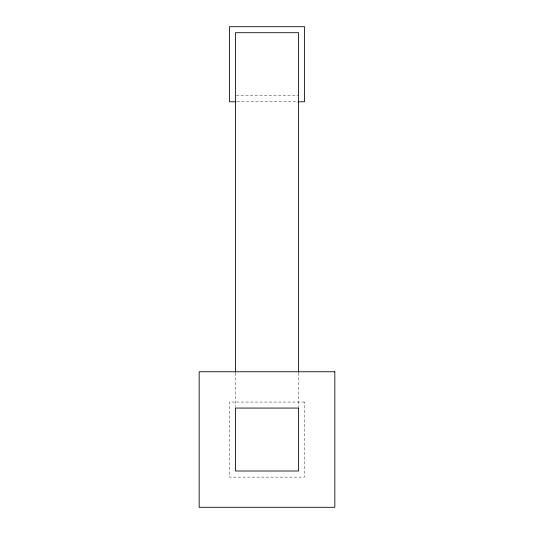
<?xml version="1.0" encoding="UTF-8"?>
<svg xmlns="http://www.w3.org/2000/svg" width="534" height="534" viewBox="0 0 534 534"><rect width="100%" height="100%" fill="white"/><g stroke="black" fill="none" stroke-linecap="round" stroke-linejoin="round"><path stroke-width="0.4" stroke-dasharray="2.67 2" d="M236.302 95.766L298.533 95.766M236.969 101.774L297.031 101.774M298.533 372.919L298.533 407.228M235.467 372.919L235.467 407.228M304.534 402.055L229.466 402.055L229.466 477.129L304.534 477.129L304.534 402.055"/><path stroke-width="0.8" d="M236.135 101.774L229.466 101.774L229.466 26.7L304.534 26.7L304.534 101.774L297.865 101.774M298.533 372.251L298.533 32.707L235.467 32.707L235.467 372.251M334.831 371.764L199.169 371.764L199.169 507.3L334.831 507.3L334.831 371.764M298.533 408.063L235.467 408.063L235.467 471.001L298.533 471.001L298.533 408.063"/></g></svg>
